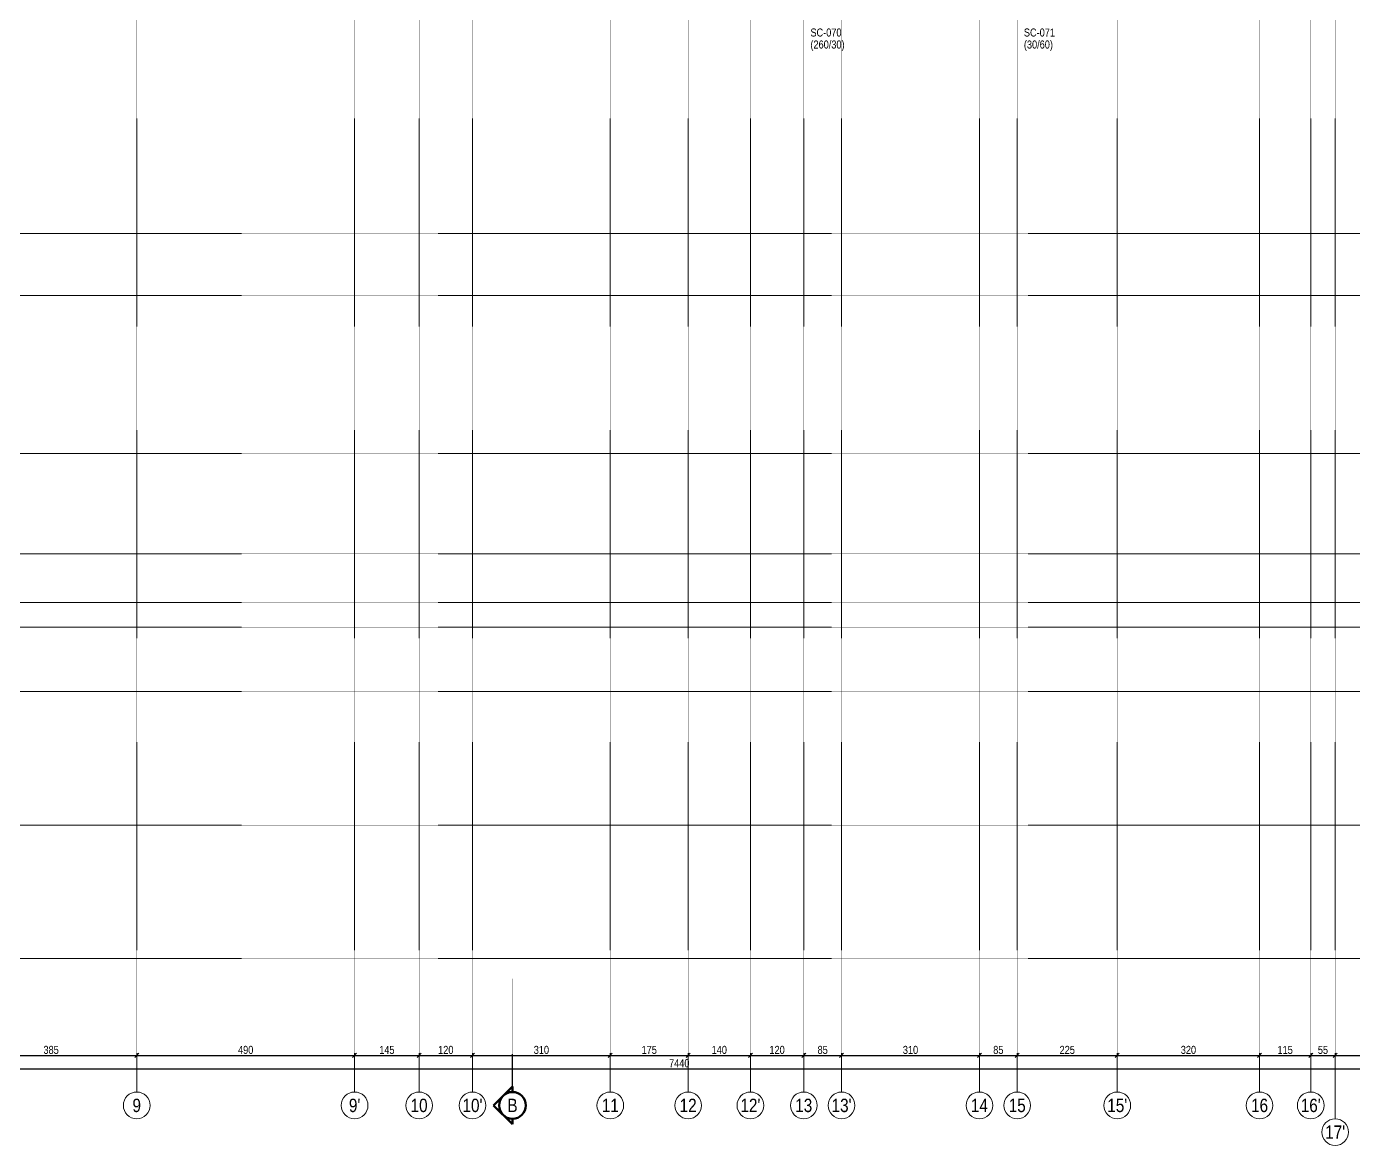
# Model space of a CAD drawing. Header units: millimetres. Extents: x 2439 to 10957, y 567 to 5865.
# Drawn here: x 5349 to 8333, y 567 to 3082 of the extents above; entities that cross this region are included whole.
import ezdxf
from ezdxf.enums import TextEntityAlignment as Align

# ---------------------------------------------------------------- set-up
doc = ezdxf.new("R2010")
doc.units = ezdxf.units.MM
doc.linetypes.add('DASHED', pattern=[0.75, 0.5, -0.25])
for name, color, linetype, lineweight in [('AKS BALONU (BEYKENT)', 7, 'Continuous', 20), ('AKS CIZGISI (BEYKENT)', 252, 'DASHED', 20), ('AKS OLCU (BEYKENT)', 200, 'Continuous', 20), ('AKS YAZISI (BEYKENT)', 3, 'Continuous', 20), ('KESIT (BEYKENT)', 151, 'Continuous', 25), ('KESIT ISMI (BEYKENT)', 6, 'Continuous', 20), ('KOLON ISMI (BEYKENT)', 91, 'Continuous', 20)]:
    doc.layers.add(name, color=color, linetype=linetype, lineweight=lineweight)
doc.styles.add('YAZI (BEYKENT)', font='')
doc.styles.get('YAZI (BEYKENT)').set_extended_font_data('Bahnschrift Light Condensed')
doc.dimstyles.new('AKS_OLCU_100', dxfattribs={"dimtxt": 18, "dimasz": 4.5, "dimexe": 1.875, "dimexo": 4.5, "dimgap": 3, "dimtad": 1, "dimdec": 0, "dimrnd": 0.5, "dimzin": 12, "dimdsep": 46, "dimtxsty": 'YAZI (BEYKENT)', "dimtsz": 4.5, "dimcen": 0.09, "dimclrt": 7, "dimadec": 0, "dimazin": 0, "dimtfac": 1, "dimtdec": 4, "dimtix": 1, "dimtmove": 0, "dimatfit": 3, "dimfxl": 1, "dimtolj": 1, "dimtzin": 0, "dimarcsym": 0})

# ---------------------------------------------------------------- blocks, each defined once
blk = doc.blocks.new('*D239')
at = {"layer": 'AKS OLCU (BEYKENT)', "color": 0, "lineweight": -2, "transparency": 16777216}
for p, q in [((3092.4, 735.4), (3101.4, 744.4)), ((3096.9, 744.4), (3096.9, 741.7)), ((3096.9, 739.9), (10536.9, 739.9)), ((10532.4, 735.4), (10541.4, 744.4)), ((10536.9, 744.4), (10536.9, 741.7))]:
    blk.add_line(p, q, dxfattribs=at)
at = {"layer": 'Defpoints', "color": 0, "transparency": 16777216}
for p in [(3096.9, 739.9), (10536.9, 739.9), (10536.9, 739.9)]:
    blk.add_point(p, dxfattribs=at)
at = {"layer": 'AKS OLCU (BEYKENT)', "color": 7, "transparency": 16777216, "insert": (6816.9, 752), "char_height": 18, "attachment_point": 5, "style": 'YAZI (BEYKENT)'}
blk.add_mtext('\\A1;7440', dxfattribs=at)
blk = doc.blocks.new('*D250')
at = {"layer": 'AKS OLCU (BEYKENT)', "color": 0, "lineweight": -2, "transparency": 16777216}
for p, q in [((5207.4, 765.4), (5216.4, 774.4)), ((5211.9, 774.4), (5211.9, 771.7)), ((5211.9, 769.9), (5596.9, 769.9)), ((5592.4, 765.4), (5601.4, 774.4)), ((5596.9, 774.4), (5596.9, 771.7))]:
    blk.add_line(p, q, dxfattribs=at)
at = {"layer": 'Defpoints', "color": 0, "transparency": 16777216}
for p in [(5211.9, 769.9), (5596.9, 769.9), (5596.9, 769.9)]:
    blk.add_point(p, dxfattribs=at)
at = {"layer": 'AKS OLCU (BEYKENT)', "color": 7, "transparency": 16777216, "insert": (5404.4, 782), "char_height": 18, "attachment_point": 5, "style": 'YAZI (BEYKENT)'}
blk.add_mtext('\\A1;385', dxfattribs=at)
blk = doc.blocks.new('*D251')
at = {"layer": 'AKS OLCU (BEYKENT)', "color": 0, "lineweight": -2, "transparency": 16777216}
for p, q in [((5592.4, 765.4), (5601.4, 774.4)), ((5596.9, 774.4), (5596.9, 771.7)), ((5596.9, 769.9), (6086.9, 769.9)), ((6082.4, 765.4), (6091.4, 774.4)), ((6086.9, 774.4), (6086.9, 771.7))]:
    blk.add_line(p, q, dxfattribs=at)
at = {"layer": 'Defpoints', "color": 0, "transparency": 16777216}
for p in [(5596.9, 769.9), (6086.9, 769.9), (6086.9, 769.9)]:
    blk.add_point(p, dxfattribs=at)
at = {"layer": 'AKS OLCU (BEYKENT)', "color": 7, "transparency": 16777216, "insert": (5841.9, 782), "char_height": 18, "attachment_point": 5, "style": 'YAZI (BEYKENT)'}
blk.add_mtext('\\A1;490', dxfattribs=at)
blk = doc.blocks.new('*D252')
at = {"layer": 'AKS OLCU (BEYKENT)', "color": 0, "lineweight": -2, "transparency": 16777216}
for p, q in [((6082.4, 765.4), (6091.4, 774.4)), ((6086.9, 774.4), (6086.9, 771.7)), ((6086.9, 769.9), (6231.9, 769.9)), ((6227.4, 765.4), (6236.4, 774.4)), ((6231.9, 774.4), (6231.9, 771.7))]:
    blk.add_line(p, q, dxfattribs=at)
at = {"layer": 'Defpoints', "color": 0, "transparency": 16777216}
for p in [(6086.9, 769.9), (6231.9, 769.9), (6231.9, 769.9)]:
    blk.add_point(p, dxfattribs=at)
at = {"layer": 'AKS OLCU (BEYKENT)', "color": 7, "transparency": 16777216, "insert": (6159.4, 782), "char_height": 18, "attachment_point": 5, "style": 'YAZI (BEYKENT)'}
blk.add_mtext('\\A1;145', dxfattribs=at)
blk = doc.blocks.new('*D253')
at = {"layer": 'AKS OLCU (BEYKENT)', "color": 0, "lineweight": -2, "transparency": 16777216}
for p, q in [((6227.4, 765.4), (6236.4, 774.4)), ((6231.9, 774.4), (6231.9, 771.7)), ((6231.9, 769.9), (6351.9, 769.9)), ((6347.4, 765.4), (6356.4, 774.4)), ((6351.9, 774.4), (6351.9, 771.7))]:
    blk.add_line(p, q, dxfattribs=at)
at = {"layer": 'Defpoints', "color": 0, "transparency": 16777216}
for p in [(6231.9, 769.9), (6351.9, 769.9), (6351.9, 769.9)]:
    blk.add_point(p, dxfattribs=at)
at = {"layer": 'AKS OLCU (BEYKENT)', "color": 7, "transparency": 16777216, "insert": (6291.9, 782), "char_height": 18, "attachment_point": 5, "style": 'YAZI (BEYKENT)'}
blk.add_mtext('\\A1;120', dxfattribs=at)
blk = doc.blocks.new('*D254')
at = {"layer": 'AKS OLCU (BEYKENT)', "color": 0, "lineweight": -2, "transparency": 16777216}
for p, q in [((6347.4, 765.4), (6356.4, 774.4)), ((6351.9, 774.4), (6351.9, 771.7)), ((6351.9, 769.9), (6661.9, 769.9)), ((6657.4, 765.4), (6666.4, 774.4)), ((6661.9, 774.4), (6661.9, 771.7))]:
    blk.add_line(p, q, dxfattribs=at)
at = {"layer": 'Defpoints', "color": 0, "transparency": 16777216}
for p in [(6351.9, 769.9), (6661.9, 769.9), (6661.9, 769.9)]:
    blk.add_point(p, dxfattribs=at)
at = {"layer": 'AKS OLCU (BEYKENT)', "color": 7, "transparency": 16777216, "insert": (6506.9, 782), "char_height": 18, "attachment_point": 5, "style": 'YAZI (BEYKENT)'}
blk.add_mtext('\\A1;310', dxfattribs=at)
blk = doc.blocks.new('*D255')
at = {"layer": 'AKS OLCU (BEYKENT)', "color": 0, "lineweight": -2, "transparency": 16777216}
for p, q in [((6657.4, 765.4), (6666.4, 774.4)), ((6661.9, 774.4), (6661.9, 771.7)), ((6661.9, 769.9), (6836.9, 769.9)), ((6832.4, 765.4), (6841.4, 774.4)), ((6836.9, 774.4), (6836.9, 771.7))]:
    blk.add_line(p, q, dxfattribs=at)
at = {"layer": 'Defpoints', "color": 0, "transparency": 16777216}
for p in [(6661.9, 769.9), (6836.9, 769.9), (6836.9, 769.9)]:
    blk.add_point(p, dxfattribs=at)
at = {"layer": 'AKS OLCU (BEYKENT)', "color": 7, "transparency": 16777216, "insert": (6749.4, 782), "char_height": 18, "attachment_point": 5, "style": 'YAZI (BEYKENT)'}
blk.add_mtext('\\A1;175', dxfattribs=at)
blk = doc.blocks.new('*D256')
at = {"layer": 'AKS OLCU (BEYKENT)', "color": 0, "lineweight": -2, "transparency": 16777216}
for p, q in [((6832.4, 765.4), (6841.4, 774.4)), ((6836.9, 774.4), (6836.9, 771.7)), ((6836.9, 769.9), (6976.9, 769.9)), ((6972.4, 765.4), (6981.4, 774.4)), ((6976.9, 774.4), (6976.9, 771.7))]:
    blk.add_line(p, q, dxfattribs=at)
at = {"layer": 'Defpoints', "color": 0, "transparency": 16777216}
for p in [(6836.9, 769.9), (6976.9, 769.9), (6976.9, 769.9)]:
    blk.add_point(p, dxfattribs=at)
at = {"layer": 'AKS OLCU (BEYKENT)', "color": 7, "transparency": 16777216, "insert": (6906.9, 782), "char_height": 18, "attachment_point": 5, "style": 'YAZI (BEYKENT)'}
blk.add_mtext('\\A1;140', dxfattribs=at)
blk = doc.blocks.new('*D257')
at = {"layer": 'AKS OLCU (BEYKENT)', "color": 0, "lineweight": -2, "transparency": 16777216}
for p, q in [((6972.4, 765.4), (6981.4, 774.4)), ((6976.9, 774.4), (6976.9, 771.7)), ((6976.9, 769.9), (7096.9, 769.9)), ((7092.4, 765.4), (7101.4, 774.4)), ((7096.9, 774.4), (7096.9, 771.7))]:
    blk.add_line(p, q, dxfattribs=at)
at = {"layer": 'Defpoints', "color": 0, "transparency": 16777216}
for p in [(6976.9, 769.9), (7096.9, 769.9), (7096.9, 769.9)]:
    blk.add_point(p, dxfattribs=at)
at = {"layer": 'AKS OLCU (BEYKENT)', "color": 7, "transparency": 16777216, "insert": (7036.9, 782), "char_height": 18, "attachment_point": 5, "style": 'YAZI (BEYKENT)'}
blk.add_mtext('\\A1;120', dxfattribs=at)
blk = doc.blocks.new('*D258')
at = {"layer": 'AKS OLCU (BEYKENT)', "color": 0, "lineweight": -2, "transparency": 16777216}
for p, q in [((7092.4, 765.4), (7101.4, 774.4)), ((7096.9, 774.4), (7096.9, 771.7)), ((7096.9, 769.9), (7181.9, 769.9)), ((7177.4, 765.4), (7186.4, 774.4)), ((7181.9, 774.4), (7181.9, 771.7))]:
    blk.add_line(p, q, dxfattribs=at)
at = {"layer": 'Defpoints', "color": 0, "transparency": 16777216}
for p in [(7096.9, 769.9), (7181.9, 769.9), (7181.9, 769.9)]:
    blk.add_point(p, dxfattribs=at)
at = {"layer": 'AKS OLCU (BEYKENT)', "color": 7, "transparency": 16777216, "insert": (7139.4, 782), "char_height": 18, "attachment_point": 5, "style": 'YAZI (BEYKENT)'}
blk.add_mtext('\\A1;85', dxfattribs=at)
blk = doc.blocks.new('*D259')
at = {"layer": 'AKS OLCU (BEYKENT)', "color": 0, "lineweight": -2, "transparency": 16777216}
for p, q in [((7177.4, 765.4), (7186.4, 774.4)), ((7181.9, 774.4), (7181.9, 771.7)), ((7181.9, 769.9), (7491.9, 769.9)), ((7487.4, 765.4), (7496.4, 774.4)), ((7491.9, 774.4), (7491.9, 771.7))]:
    blk.add_line(p, q, dxfattribs=at)
at = {"layer": 'Defpoints', "color": 0, "transparency": 16777216}
for p in [(7181.9, 769.9), (7491.9, 769.9), (7491.9, 769.9)]:
    blk.add_point(p, dxfattribs=at)
at = {"layer": 'AKS OLCU (BEYKENT)', "color": 7, "transparency": 16777216, "insert": (7336.9, 782), "char_height": 18, "attachment_point": 5, "style": 'YAZI (BEYKENT)'}
blk.add_mtext('\\A1;310', dxfattribs=at)
blk = doc.blocks.new('*D260')
at = {"layer": 'AKS OLCU (BEYKENT)', "color": 0, "lineweight": -2, "transparency": 16777216}
for p, q in [((7487.4, 765.4), (7496.4, 774.4)), ((7491.9, 774.4), (7491.9, 771.7)), ((7491.9, 769.9), (7576.9, 769.9)), ((7572.4, 765.4), (7581.4, 774.4)), ((7576.9, 774.4), (7576.9, 771.7))]:
    blk.add_line(p, q, dxfattribs=at)
at = {"layer": 'Defpoints', "color": 0, "transparency": 16777216}
for p in [(7491.9, 769.9), (7576.9, 769.9), (7576.9, 769.9)]:
    blk.add_point(p, dxfattribs=at)
at = {"layer": 'AKS OLCU (BEYKENT)', "color": 7, "transparency": 16777216, "insert": (7534.4, 782), "char_height": 18, "attachment_point": 5, "style": 'YAZI (BEYKENT)'}
blk.add_mtext('\\A1;85', dxfattribs=at)
blk = doc.blocks.new('*D261')
at = {"layer": 'AKS OLCU (BEYKENT)', "color": 0, "lineweight": -2, "transparency": 16777216}
for p, q in [((7572.4, 765.4), (7581.4, 774.4)), ((7576.9, 774.4), (7576.9, 771.7)), ((7576.9, 769.9), (7801.9, 769.9)), ((7797.4, 765.4), (7806.4, 774.4)), ((7801.9, 774.4), (7801.9, 771.7))]:
    blk.add_line(p, q, dxfattribs=at)
at = {"layer": 'Defpoints', "color": 0, "transparency": 16777216}
for p in [(7576.9, 769.9), (7801.9, 769.9), (7801.9, 769.9)]:
    blk.add_point(p, dxfattribs=at)
at = {"layer": 'AKS OLCU (BEYKENT)', "color": 7, "transparency": 16777216, "insert": (7689.4, 782), "char_height": 18, "attachment_point": 5, "style": 'YAZI (BEYKENT)'}
blk.add_mtext('\\A1;225', dxfattribs=at)
blk = doc.blocks.new('*D262')
at = {"layer": 'AKS OLCU (BEYKENT)', "color": 0, "lineweight": -2, "transparency": 16777216}
for p, q in [((7797.4, 765.4), (7806.4, 774.4)), ((7801.9, 774.4), (7801.9, 771.7)), ((7801.9, 769.9), (8121.9, 769.9)), ((8117.4, 765.4), (8126.4, 774.4)), ((8121.9, 774.4), (8121.9, 771.7))]:
    blk.add_line(p, q, dxfattribs=at)
at = {"layer": 'Defpoints', "color": 0, "transparency": 16777216}
for p in [(7801.9, 769.9), (8121.9, 769.9), (8121.9, 769.9)]:
    blk.add_point(p, dxfattribs=at)
at = {"layer": 'AKS OLCU (BEYKENT)', "color": 7, "transparency": 16777216, "insert": (7961.9, 782), "char_height": 18, "attachment_point": 5, "style": 'YAZI (BEYKENT)'}
blk.add_mtext('\\A1;320', dxfattribs=at)
blk = doc.blocks.new('*D263')
at = {"layer": 'AKS OLCU (BEYKENT)', "color": 0, "lineweight": -2, "transparency": 16777216}
for p, q in [((8117.4, 765.4), (8126.4, 774.4)), ((8121.9, 774.4), (8121.9, 771.7)), ((8121.9, 769.9), (8236.9, 769.9)), ((8232.4, 765.4), (8241.4, 774.4)), ((8236.9, 774.4), (8236.9, 771.7))]:
    blk.add_line(p, q, dxfattribs=at)
at = {"layer": 'Defpoints', "color": 0, "transparency": 16777216}
for p in [(8121.9, 769.9), (8236.9, 769.9), (8236.9, 769.9)]:
    blk.add_point(p, dxfattribs=at)
at = {"layer": 'AKS OLCU (BEYKENT)', "color": 7, "transparency": 16777216, "insert": (8179.4, 782), "char_height": 18, "attachment_point": 5, "style": 'YAZI (BEYKENT)'}
blk.add_mtext('\\A1;115', dxfattribs=at)
blk = doc.blocks.new('*D264')
at = {"layer": 'AKS OLCU (BEYKENT)', "color": 0, "lineweight": -2, "transparency": 16777216}
for p, q in [((8232.4, 765.4), (8241.4, 774.4)), ((8236.9, 774.4), (8236.9, 771.7)), ((8236.9, 769.9), (8291.9, 769.9)), ((8287.4, 765.4), (8296.4, 774.4)), ((8291.9, 774.4), (8291.9, 771.7))]:
    blk.add_line(p, q, dxfattribs=at)
at = {"layer": 'Defpoints', "color": 0, "transparency": 16777216}
for p in [(8236.9, 769.9), (8291.9, 769.9), (8291.9, 769.9)]:
    blk.add_point(p, dxfattribs=at)
at = {"layer": 'AKS OLCU (BEYKENT)', "color": 7, "transparency": 16777216, "insert": (8264.4, 782), "char_height": 18, "attachment_point": 5, "style": 'YAZI (BEYKENT)'}
blk.add_mtext('\\A1;55', dxfattribs=at)
blk = doc.blocks.new('*D265')
at = {"layer": 'AKS OLCU (BEYKENT)', "color": 0, "lineweight": -2, "transparency": 16777216}
for p, q in [((8287.4, 765.4), (8296.4, 774.4)), ((8291.9, 774.4), (8291.9, 771.7)), ((8291.9, 769.9), (8546.9, 769.9)), ((8542.4, 765.4), (8551.4, 774.4)), ((8546.9, 774.4), (8546.9, 771.7))]:
    blk.add_line(p, q, dxfattribs=at)
at = {"layer": 'Defpoints', "color": 0, "transparency": 16777216}
for p in [(8291.9, 769.9), (8546.9, 769.9), (8546.9, 769.9)]:
    blk.add_point(p, dxfattribs=at)
at = {"layer": 'AKS OLCU (BEYKENT)', "color": 7, "transparency": 16777216, "insert": (8419.4, 782), "char_height": 18, "attachment_point": 5, "style": 'YAZI (BEYKENT)'}
blk.add_mtext('\\A1;255', dxfattribs=at)

msp = doc.modelspace()

# ---------------------------------------------------------------- linework, layer by layer
at = {"layer": 'AKS BALONU (BEYKENT)'}
for centre in [(5596.9, 657.4), (6086.9, 657.4), (6231.9, 657.4), (6351.9, 657.4), (6661.9, 657.4), (6836.9, 657.4), (6976.9, 657.4), (7096.9, 657.4), (7181.9, 657.4), (7491.9, 657.4), (7576.9, 657.4), (7801.9, 657.4), (8121.9, 657.4), (8236.9, 657.4), (8291.9, 597.4)]:
    msp.add_circle(centre, 30, dxfattribs=at)
at = {"layer": 'AKS CIZGISI (BEYKENT)', "color": 175, "true_color": 0x4554a5}
for p, q in [((8291.9, 627.4), (8291.9, 5567.4)), ((6086.9, 687.4), (6086.9, 5507.4)), ((6351.9, 687.4), (6351.9, 5507.4)), ((6976.9, 687.4), (6976.9, 5507.4)), ((7181.9, 687.4), (7181.9, 5507.4)), ((7801.9, 687.4), (7801.9, 5507.4)), ((8236.9, 687.4), (8236.9, 5507.4)), ((2796.9, 2617.4), (10836.9, 2617.4))]:
    msp.add_line(p, q, dxfattribs=at)
at = {"layer": 'AKS CIZGISI (BEYKENT)'}
for p, q in [((5596.9, 687.4), (5596.9, 5507.4)), ((6231.9, 687.4), (6231.9, 5507.4)), ((6661.9, 687.4), (6661.9, 5507.4)), ((6836.9, 687.4), (6836.9, 5507.4)), ((7096.9, 687.4), (7096.9, 5507.4)), ((7491.9, 687.4), (7491.9, 5507.4)), ((7576.9, 687.4), (7576.9, 5507.4)), ((8121.9, 687.4), (8121.9, 5507.4)), ((2796.9, 2477.4), (10836.9, 2477.4)), ((2796.9, 2122.4), (10836.9, 2122.4)), ((2796.9, 1897.4), (10836.9, 1897.4)), ((2796.9, 1787.4), (10836.9, 1787.4)), ((2736.9, 1732.4), (10896.9, 1732.4)), ((2796.9, 1587.4), (10836.9, 1587.4)), ((2796.9, 1287.4), (10836.9, 1287.4)), ((2796.9, 987.4), (10836.9, 987.4))]:
    msp.add_line(p, q, dxfattribs=at)
at = {"layer": 'KESIT (BEYKENT)', "linetype": 'DASHED'}
msp.add_lwpolyline([(6441.9, 687.4), (6441.9, 942.4)], dxfattribs=at)
at = {"layer": 'KESIT (BEYKENT)', "lineweight": 60}
for points in [[(6441.9, 699.8), (6399.4, 657.4)], [(6441.9, 687.4), (6441.9, 699.8)], [(6399.4, 657.4), (6441.9, 614.9)], [(6441.9, 614.9), (6441.9, 627.4)]]:
    msp.add_lwpolyline(points, dxfattribs=at)
msp.add_circle((6441.9, 657.4), 30, dxfattribs=at)

# ---------------------------------------------------------------- texts
at = {"layer": 'AKS YAZISI (BEYKENT)', "style": 'YAZI (BEYKENT)'}
for s, p in [('9', (5596.9, 657.4)), ("9'", (6086.9, 657.4)), ('10', (6231.9, 657.4)), ("10'", (6351.9, 657.4)), ('11', (6661.9, 657.4)), ('12', (6836.9, 657.4)), ("12'", (6976.9, 657.4)), ('13', (7096.9, 657.4)), ("13'", (7181.9, 657.4)), ('14', (7491.9, 657.4)), ('15', (7576.9, 657.4)), ("15'", (7801.9, 657.4)), ('16', (8121.9, 657.4)), ("16'", (8236.9, 657.4)), ("17'", (8291.9, 597.4))]:
    msp.add_text(s, height=30, dxfattribs=at).set_placement(p, align=Align.MIDDLE_CENTER)
at = {"layer": 'KESIT ISMI (BEYKENT)', "lineweight": 20, "style": 'YAZI (BEYKENT)'}
msp.add_text('B', height=30, dxfattribs=at).set_placement((6441.9, 657.4), align=Align.MIDDLE_CENTER)
at = {"layer": 'KOLON ISMI (BEYKENT)', "style": 'YAZI (BEYKENT)'}
for s, p in [('SC-070', (7111.9, 3054.4)), ('SC-071', (7591.9, 3054.4)), ('(260/30)', (7111.9, 3027.4)), ('(30/60)', (7591.9, 3027.4))]:
    msp.add_text(s, height=18, dxfattribs=at).set_placement(p, align=Align.BOTTOM_LEFT)

# ---------------------------------------------------------------- dimensions: what is measured, and where the dimension line sits
at = {"layer": 'AKS OLCU (BEYKENT)'}
for p1, p2, picture, middle in [((5211.9, 769.9), (5596.9, 769.9), '*D250', (5404.4, 782)), ((5596.9, 769.9), (6086.9, 769.9), '*D251', (5841.9, 782)), ((6086.9, 769.9), (6231.9, 769.9), '*D252', (6159.4, 782)), ((6231.9, 769.9), (6351.9, 769.9), '*D253', (6291.9, 782)), ((6351.9, 769.9), (6661.9, 769.9), '*D254', (6506.9, 782)), ((6661.9, 769.9), (6836.9, 769.9), '*D255', (6749.4, 782)), ((6836.9, 769.9), (6976.9, 769.9), '*D256', (6906.9, 782)), ((6976.9, 769.9), (7096.9, 769.9), '*D257', (7036.9, 782)), ((7096.9, 769.9), (7181.9, 769.9), '*D258', (7139.4, 782)), ((7181.9, 769.9), (7491.9, 769.9), '*D259', (7336.9, 782)), ((7491.9, 769.9), (7576.9, 769.9), '*D260', (7534.4, 782)), ((7576.9, 769.9), (7801.9, 769.9), '*D261', (7689.4, 782)), ((7801.9, 769.9), (8121.9, 769.9), '*D262', (7961.9, 782)), ((8121.9, 769.9), (8236.9, 769.9), '*D263', (8179.4, 782)), ((8236.9, 769.9), (8291.9, 769.9), '*D264', (8264.4, 782)), ((8291.9, 769.9), (8546.9, 769.9), '*D265', (8419.4, 782)), ((3096.9, 739.9), (10536.9, 739.9), '*D239', (6816.9, 752))]:
    dim = msp.add_aligned_dim(p1=p1, p2=p2, distance=0, dimstyle='AKS_OLCU_100', dxfattribs=at)
    dim.commit()
    dim.dimension.update_dxf_attribs({"geometry": picture, "text_midpoint": middle})

doc.saveas('drawing.dxf')
